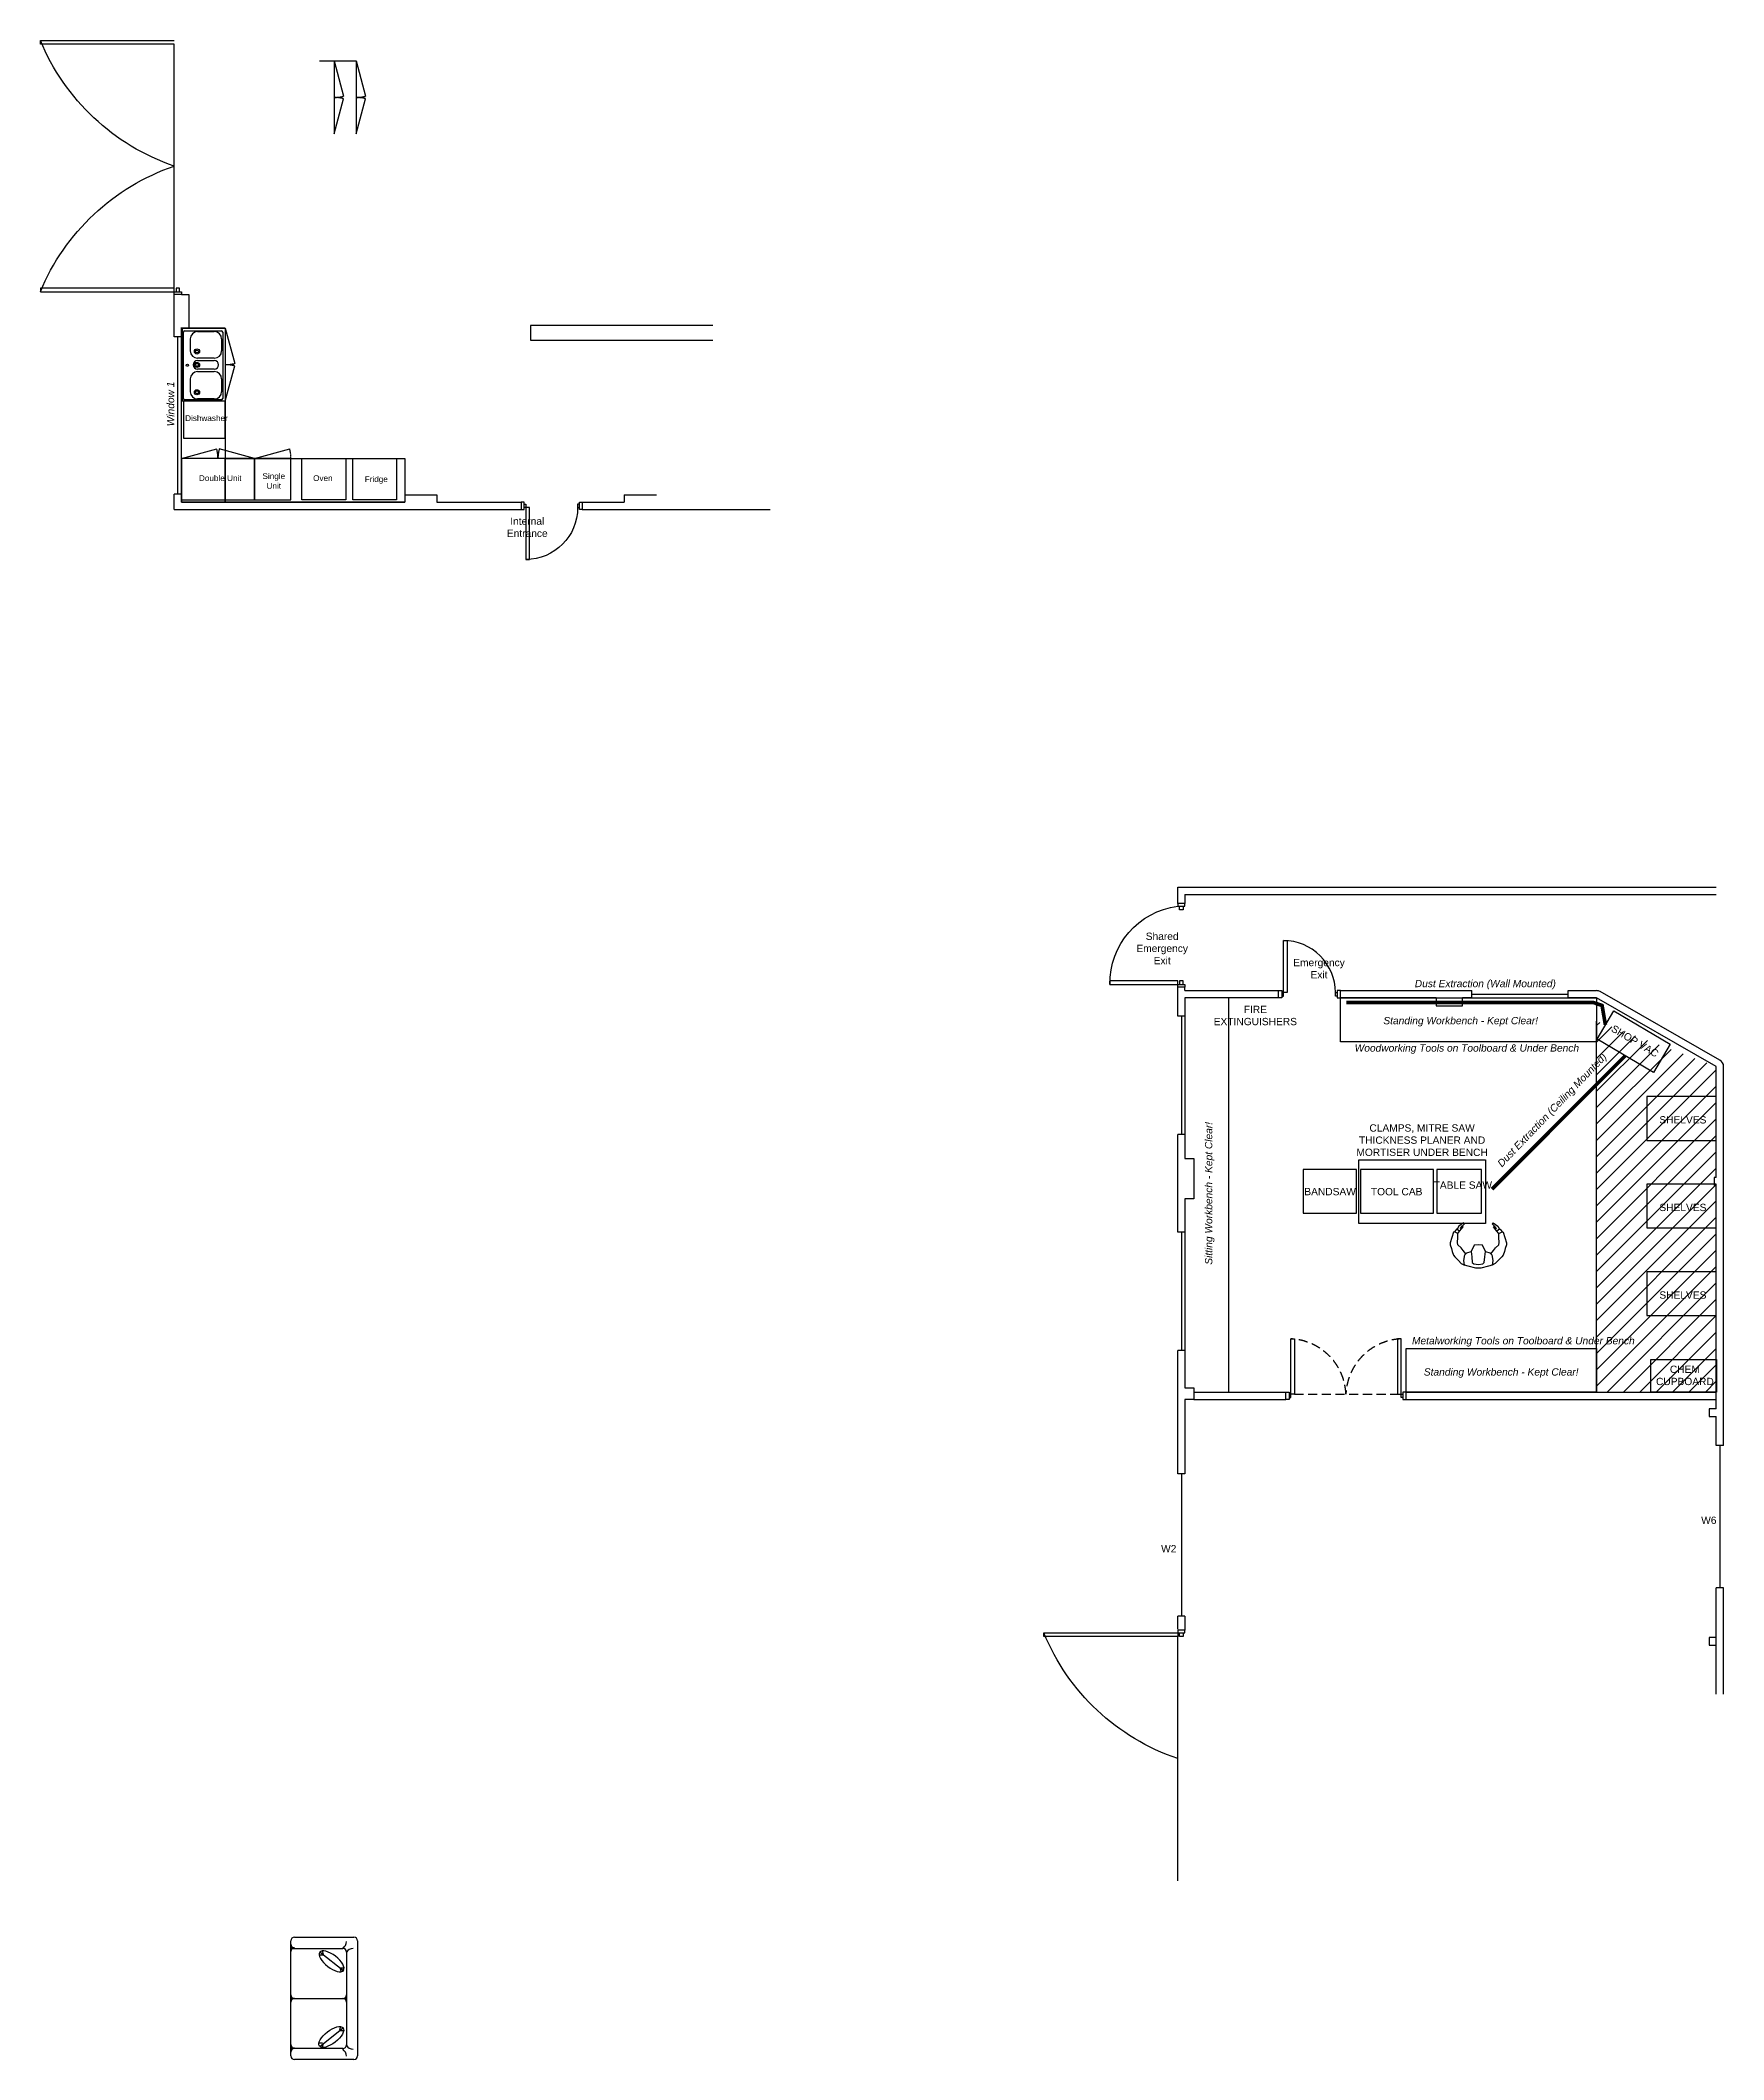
# Model space of a CAD drawing. Extents: x 174723 to 417084, y 13529 to 78714.
# Drawn here: x 376126 to 399188, y 25441 to 53100 of the extents above; entities that cross this region are included whole.
import ezdxf

# ---------------------------------------------------------------- set-up
doc = ezdxf.new("R2010")
doc.units = 0
doc.linetypes.add('DASHED2', pattern=[0.375, 0.25, -0.125])
doc.linetypes.add('HIDDEN', pattern=[0.375, 0.25, -0.125])
doc.layers.get('0').update_dxf_attribs({"linetype": 'CONTINUOUS'})
for name, color, linetype in [('230-FITTINGS', 1, 'CONTINUOUS'), ('240-PLUMBING', 1, 'CONTINUOUS'), ('F-3', 3, 'CONTINUOUS'), ('ROOM_TEXT', 1, 'CONTINUOUS'), ('TIMBER', 2, 'CONTINUOUS'), ('VERIFIED_DIMENSIONS', 6, 'CONTINUOUS'), ('WALLS', 7, 'CONTINUOUS'), ('WINDOWS', 5, 'CONTINUOUS')]:
    doc.layers.add(name, color=color, linetype=linetype)
doc.styles.add('ROOM_TEXT', font='arial.ttf')

# ---------------------------------------------------------------- blocks, each defined once
blk = doc.blocks.new('A$C6F104416')
for p, q in [((106, 146), (57, 120)), ((93, 86), (132, 112)), ((677, 86), (639, 112)), ((665, 146), (713, 120))]:
    blk.add_line(p, q)
for points in [[(213, 424), (179, 377), (149, 341), (104, 302), (98, 270), (103, 201), (106, 146), (134, 109), (178, 53), (171, 47), (136, 77), (167, 39), (197, 14), (180, 0), (119, 45), (93, 86), (85, 85), (57, 120), (47, 128), (1, 273), (0, 299), (16, 349), (25, 391), (44, 443), (64, 466), (114, 517), (153, 555), (195, 578)], [(288, 390), (228, 410), (200, 435), (188, 515), (195, 578), (245, 593), (353, 618), (385, 620), (418, 618), (525, 593), (575, 578), (583, 515), (570, 435), (543, 410), (483, 390)], [(558, 424), (591, 377), (622, 341), (666, 302), (672, 270), (668, 201), (665, 146), (637, 109), (592, 53), (599, 47), (634, 77), (603, 39), (574, 14), (590, 0), (652, 45), (677, 86), (685, 85), (713, 120), (724, 128), (770, 273), (770, 299), (754, 349), (745, 391), (726, 443), (707, 466), (657, 517), (618, 555), (575, 578)]]:
    blk.add_lwpolyline(points)
blk.add_lwpolyline([(443, 305), (483, 390), (478, 428), (475, 463), (468, 540), (445, 560), (385, 570), (325, 560), (303, 540), (295, 463), (293, 428), (288, 390), (328, 305), (385, 299)], close=True)
blk = doc.blocks.new('SINGLE_DOOR')
at = {"linetype": 'CONTINUOUS'}
for points in [[(38233, 49540), (38233, 49578), (38333, 49578), (38333, 49540)], [(38258, 49540), (38258, 49516), (38308, 49516), (38308, 49540)], [(38233, 48781), (38233, 48743), (38333, 48743), (38333, 48781)], [(38258, 48781), (38258, 48806), (38308, 48806), (38308, 48781)]]:
    blk.add_lwpolyline(points, close=True, dxfattribs=at)
blk.add_lwpolyline([(38308, 49466), (38308, 49516), (39018, 49516), (39018, 49466)], close=True)
blk.add_arc((38308, 49516), 710, 270, 360)
blk = doc.blocks.new('DOUBLE_UNIT')
at = {"layer": '230-FITTINGS'}
for p, q in [((117380, 54836), (117863, 54965)), ((118380, 54836), (117897, 54965))]:
    blk.add_line(p, q, dxfattribs=at)
blk.add_lwpolyline([(117380, 54266), (118380, 54266), (118380, 54836), (117380, 54836), (117380, 54266)], dxfattribs=at)
at = {"layer": '230-FITTINGS', "color": 6, "linetype": 'DASHED2'}
for centre, start, end in [((117380, 54836), 0, 15), ((118380, 54836), 165, 180)]:
    blk.add_arc(centre, 500, start, end, dxfattribs=at)
blk = doc.blocks.new('SINGLE_UNIT')
at = {"layer": '230-FITTINGS'}
for p, q in [((117283, 60465), (117766, 60595)), ((117783, 59895), (117783, 60465))]:
    blk.add_line(p, q, dxfattribs=at)
for points in [[(117783, 60465), (117283, 60465), (117283, 59895)], [(117283, 59895), (117783, 59895)]]:
    blk.add_lwpolyline(points, dxfattribs=at)
at = {"layer": '230-FITTINGS', "color": 6, "linetype": 'DASHED2'}
blk.add_arc((117283, 60465), 500, 0, 15, dxfattribs=at)
at = {"layer": 'ROOM_TEXT', "insert": (117548, 60262), "char_height": 80, "width": 785.2, "attachment_point": 2, "style": 'ROOM_TEXT'}
blk.add_mtext('Single \\PUnit', dxfattribs=at)
blk = doc.blocks.new('SHELVING')
at = {"layer": 'WALLS'}
blk.add_lwpolyline([(139917, 53052), (140517, 53052), (140517, 54002), (139917, 54002)], close=True, dxfattribs=at)
at = {"layer": 'ROOM_TEXT', "insert": (140186, 53544), "char_height": 100, "width": 785.2, "attachment_point": 2, "rotation": 90, "style": 'ROOM_TEXT'}
blk.add_mtext('SHELVES', dxfattribs=at)
blk = doc.blocks.new('CHEMICAL_CUPBOARD')
at = {"layer": 'WALLS', "color": 2}
blk.add_lwpolyline([(124652, 50866), (125552, 50866), (125552, 50416), (124652, 50416)], close=True, dxfattribs=at)
at = {"layer": 'ROOM_TEXT', "insert": (125121, 50780), "char_height": 100, "width": 785.2, "attachment_point": 2, "style": 'ROOM_TEXT'}
blk.add_mtext('CHEM CUPBOARD', dxfattribs=at)
blk = doc.blocks.new('TOOL_CAB')
at = {"layer": 'WALLS'}
blk.add_lwpolyline([(125224, 50334), (126224, 50334), (126224, 50934), (125224, 50934)], close=True, dxfattribs=at)
at = {"layer": 'ROOM_TEXT', "insert": (125718, 50680), "char_height": 100, "width": 785.2, "attachment_point": 2, "style": 'ROOM_TEXT'}
blk.add_mtext('TOOL CAB', dxfattribs=at)

msp = doc.modelspace()

# ---------------------------------------------------------------- hatches: boundary and pattern name
at = {"layer": 'WALLS'}
h = msp.add_hatch(dxfattribs=at)
h.set_pattern_fill('ANSI31', color=256, scale=50)
h.set_pattern_definition([(45, (255609.26, -14452.65), (-112.2532, 112.2532), [])])
h.paths.add_polyline_path([(399088.295, 39043.27), (397448.295, 39665.196), (397448.295, 34583.27), (399088.295, 34583.27)])

# ---------------------------------------------------------------- linework, layer by layer
at = {"linetype": 'HIDDEN', "ltscale": 500}
msp.add_line((393308.295, 34558.27), (394718.295, 34558.27), dxfattribs=at)
at = {"linetype": 'CONTINUOUS'}
for points in [[(391808.295, 41238.811), (391808.295, 41276.811), (391708.295, 41276.811), (391708.295, 41238.811)], [(391783.295, 41238.811), (391783.295, 41188.811), (391733.295, 41188.811), (391733.295, 41238.811)], [(391708.294, 40168.055), (391708.294, 40218.055), (390780.594, 40218.055), (390780.594, 40168.055)], [(391808.295, 40168.055), (391808.295, 40130.055), (391708.294, 40130.055), (391708.294, 40168.055)], [(391783.294, 40168.055), (391783.294, 40218.055), (391733.294, 40218.055), (391733.294, 40168.055)], [(393133.795, 39983.89), (393088.295, 39983.89), (393088.295, 40083.89), (393133.795, 40083.89)], [(393133.795, 40008.89), (393158.295, 40008.89), (393158.295, 40058.89), (393133.795, 40058.89)], [(393892.795, 40008.89), (393868.295, 40008.89), (393868.295, 40058.89), (393892.795, 40058.89)], [(393892.795, 39983.89), (393938.295, 39983.89), (393938.295, 40083.89), (393892.795, 40083.89)], [(393233.795, 34483.27), (393188.295, 34483.27), (393188.295, 34583.27), (393233.795, 34583.27)], [(394792.795, 34483.27), (394838.295, 34483.27), (394838.295, 34583.27), (394792.795, 34583.27)], [(393233.795, 34508.27), (393258.295, 34508.27), (393258.295, 34558.27), (393233.795, 34558.27)], [(394792.795, 34508.27), (394768.295, 34508.27), (394768.295, 34558.27), (394792.795, 34558.27)]]:
    msp.add_lwpolyline(points, close=True, dxfattribs=at)
for points in [[(393208.294, 40058.89), (393158.295, 40058.89), (393158.295, 40768.89), (393208.294, 40768.89)], [(393308.295, 34558.27), (393258.295, 34558.27), (393258.295, 35313.27), (393308.295, 35313.27)], [(394718.295, 34558.27), (394768.295, 34558.27), (394768.295, 35313.27), (394718.295, 35313.27)]]:
    msp.add_lwpolyline(points, close=True)
at = {"linetype": 'CONTINUOUS', "extrusion": (0, 0, -1)}
msp.add_arc((-391839.632, 40187.764), 1059.221, 358.9338277, 82.8773302, dxfattribs=at)
msp.add_arc((393158.295, 40058.89), 710, 359.9999731, 89.9999969)
at = {"linetype": 'HIDDEN', "ltscale": 500}
for centre, start, end in [((393224.754, 34524.729), 2.4356259, 87.564346), ((394801.836, 34524.729), 92.435654, 177.5643741)]:
    msp.add_arc(centre, 789.254, start, end, dxfattribs=at)
at = {"layer": '230-FITTINGS'}
for p, q in [((379951.45, 52818.426), (380451.45, 52818.426)), ((379951.45, 52818.426), (380151.45, 52818.426)), ((380151.45, 52818.426), (380151.45, 51818.426)), ((380151.45, 52818.426), (380280.86, 52335.463)), ((380451.45, 52818.426), (380580.86, 52335.463)), ((380451.45, 52818.426), (380451.45, 51818.426)), ((380151.45, 51818.426), (380280.86, 52301.389)), ((380451.45, 51818.426), (380580.86, 52301.389)), ((378659.016, 49158.261), (378049.523, 49158.261)), ((378249.523, 49158.261), (378049.523, 49158.261)), ((378659.016, 49158.261), (378788.425, 48675.298)), ((378659.016, 48158.261), (378788.425, 48641.224)), ((378639.523, 48158.261), (378069.523, 48158.261))]:
    msp.add_line(p, q, dxfattribs=at)
for points in [[(378087.71, 48153.388), (378087.71, 47653.388), (378657.71, 47653.388)], [(378657.71, 47653.388), (378657.71, 48153.388)], [(379709.756, 47374.933), (380309.756, 47374.933), (380309.756, 46804.933), (379709.756, 46804.933), (379709.756, 47374.933)], [(380407.16, 47374.933), (381007.16, 47374.933), (381007.16, 46804.933), (380407.16, 46804.933), (380407.16, 47374.933)]]:
    msp.add_lwpolyline(points, dxfattribs=at)
at = {"layer": '230-FITTINGS', "color": 6, "linetype": 'DASHED2'}
for centre, start, end in [((380151.45, 52818.426), 270, 285), ((380151.45, 51818.426), 75, 90), ((380451.45, 52818.426), 270, 285), ((380451.45, 51818.426), 75, 90), ((378659.016, 49158.261), 270, 285), ((378659.016, 48158.261), 75, 90)]:
    msp.add_arc(centre, 500, start, end, dxfattribs=at)
at = {"layer": '240-PLUMBING'}
for p, q in [((378049.523, 49158.261), (378659.016, 49158.261)), ((378069.523, 49158.261), (378069.523, 48158.261)), ((378084.523, 48195.375), (378084.523, 49103.261)), ((378104.523, 49123.261), (378604.016, 49123.261)), ((378179.523, 49010.89), (378179.523, 48847.092)), ((378279.523, 49110.89), (378509.016, 49110.89)), ((378609.016, 49010.89), (378609.016, 48847.092)), ((378624.016, 49103.261), (378624.016, 48195.375)), ((378659.016, 49158.261), (378659.016, 48158.261)), ((378659.016, 49158.261), (378659.016, 48158.261)), ((378509.016, 48747.092), (378279.523, 48747.092)), ((378279.523, 48714.502), (378509.016, 48714.502)), ((378179.523, 48463.824), (378179.523, 48288.257)), ((378509.016, 48597.586), (378279.523, 48597.586)), ((378279.523, 48563.824), (378509.016, 48563.824)), ((378609.016, 48463.824), (378609.016, 48288.257)), ((378659.016, 48158.261), (378069.523, 48158.261)), ((378604.016, 48175.375), (378104.523, 48175.375)), ((378509.016, 48188.257), (378279.523, 48188.257))]:
    msp.add_line(p, q, dxfattribs=at)
for centre, radius in [((378271.523, 48839.092), 35), ((378271.523, 48654.795), 35), ((378271.523, 48839.092), 20), ((378139.523, 48650.582), 15), ((378271.523, 48654.795), 20), ((378271.523, 48280.257), 35), ((378271.523, 48280.257), 20)]:
    msp.add_circle(centre, radius, dxfattribs=at)
for centre, radius, start, end in [((378104.523, 49103.261), 20, 90, 180), ((378279.523, 49010.89), 100, 90, 180), ((378509.016, 49010.89), 100, 0, 90), ((378604.016, 49103.261), 20, 0, 90), ((378279.523, 48847.092), 100, 180, 270), ((378279.523, 48656.044), 58.458, 90, 270), ((378509.016, 48847.092), 100, 270, 0), ((378509.016, 48656.044), 58.458, 270, 90), ((378279.523, 48463.824), 100, 90, 180), ((378509.016, 48463.824), 100, 0, 90), ((378104.523, 48195.375), 20, 180, 270), ((378279.523, 48288.257), 100, 180, 270), ((378509.016, 48288.257), 100, 270, 0), ((378604.016, 48195.375), 20, 270, 0)]:
    msp.add_arc(centre, radius, start, end, dxfattribs=at)
at = {"layer": 'F-3'}
for p, q in [((379608.645, 27117.255), (380421.445, 27117.255)), ((379557.845, 25491.655), (379557.845, 27066.455)), ((379557.845, 27023.161), (379557.845, 26921.561)), ((379608.645, 26972.361), (379557.845, 26972.361)), ((379608.645, 26972.361), (379557.845, 26972.361)), ((379557.845, 26964.855), (380269.045, 26964.855)), ((379997.147, 26870.996), (379948.565, 26872.433)), ((379958.053, 26914.924), (380281.615, 26654.866)), ((380004.884, 26880.818), (379992.112, 26927.713)), ((380319.845, 26914.055), (380319.845, 25644.055)), ((380472.245, 27066.455), (380472.245, 25491.655)), ((380233.44, 26687.125), (380246.769, 26640.384)), ((380241.06, 26697.037), (380289.656, 26696.179)), ((379557.845, 26329.855), (379557.845, 26228.255)), ((379557.845, 26279.055), (380319.845, 26279.055)), ((379608.645, 26279.055), (379557.845, 26279.055)), ((379608.645, 26279.055), (379557.845, 26279.055)), ((380269.045, 26279.055), (380319.845, 26279.055)), ((380269.045, 26279.055), (380319.845, 26279.055)), ((380319.845, 26329.855), (380319.845, 26228.255)), ((379953.795, 25622.474), (380277.358, 25882.532)), ((380229.183, 25850.274), (380242.512, 25897.014)), ((380236.802, 25840.361), (380285.398, 25841.219)), ((379557.845, 25544.624), (379557.845, 25646.224)), ((379608.645, 25595.424), (379557.845, 25595.424)), ((379608.645, 25595.424), (379557.845, 25595.424)), ((380269.045, 25593.255), (379557.845, 25593.255)), ((379992.89, 25666.402), (379944.307, 25664.965)), ((380000.627, 25656.58), (379987.855, 25609.685)), ((380421.445, 25440.855), (379608.645, 25440.855))]:
    msp.add_line(p, q, dxfattribs=at)
for centre, radius, start, end in [((379608.645, 27066.455), 50.8, 90, 180), ((380421.445, 27066.455), 50.8, 0, 90), ((379608.645, 27023.161), 50.8, 180, 270), ((379608.645, 26921.561), 50.8, 90, 180), ((380184.668, 27072.704), 136.933, 308.0383235, 353.356784), ((380269.045, 26914.055), 50.8, 0, 90), ((380410.337, 26855.031), 108.041, 90.1326249, 146.8852648), ((379608.645, 26329.855), 50.8, 180, 270), ((379608.645, 26228.255), 50.8, 90, 180), ((380269.045, 26329.855), 50.8, 270, 0), ((380269.045, 26228.255), 50.8, 0, 90), ((379608.645, 25646.224), 50.8, 180, 270), ((379608.645, 25544.624), 50.8, 90, 180), ((379608.645, 25491.655), 50.8, 180, 270), ((380269.045, 25644.055), 50.8, 270, 0), ((380184.668, 25473.969), 136.933, 6.643216, 51.9616765), ((380410.337, 25691.642), 108.041, 213.1147352, 269.8673751), ((380421.445, 25491.655), 50.8, 270, 0)]:
    msp.add_arc(centre, radius, start, end, dxfattribs=at)
at = {"layer": 'F-3', "extrusion": (0, 0, -1)}
msp.add_ellipse((380115.577, 26787.027), major_axis=(-162.145, 124.898), ratio=0.42932597, dxfattribs=at)
at = {"layer": 'F-3'}
msp.add_ellipse((380111.319, 25750.371), major_axis=(-162.145, -124.898), ratio=0.42932597, dxfattribs=at)
for p in [(379557.845, 26966.642), (379557.845, 26273.336), (380319.845, 26273.336), (379557.845, 25601.143)]:
    msp.add_point(p, dxfattribs=at)
at = {"layer": 'ROOM_TEXT'}
for p, q in [((376125.68, 53050.261), (376125.68, 53100.261)), ((376125.68, 53100.261), (377959.015, 53100.261)), ((377959.016, 53050.261), (376125.68, 53050.261)), ((377959.016, 49706.261), (377959.015, 53050.261)), ((377959.016, 49706.261), (376125.68, 49706.262)), ((376125.68, 49706.262), (376125.68, 49656.262)), ((376125.68, 49656.262), (377959.015, 49656.261)), ((377959.015, 49656.261), (377959.016, 49706.261)), ((377959.015, 49618.261), (377959.015, 49656.261)), ((377959.015, 49656.261), (378059.016, 49656.261)), ((378059.016, 49618.261), (377959.015, 49618.261)), ((377984.016, 49706.261), (377984.015, 49656.261)), ((377984.015, 49656.261), (378034.015, 49656.261)), ((378034.016, 49706.261), (377984.016, 49706.261)), ((378034.015, 49656.261), (378034.016, 49706.261)), ((378059.016, 49656.261), (378059.016, 49618.261)), ((389874.958, 31285.269), (391708.294, 31285.27)), ((389874.958, 31235.269), (389874.958, 31285.269)), ((391808.295, 31323.27), (391708.294, 31323.27)), ((391708.294, 31323.27), (391708.294, 31285.27)), ((391708.294, 31285.27), (391808.295, 31285.27)), ((391708.294, 31285.27), (391708.294, 31235.27)), ((391733.294, 31235.27), (391733.294, 31285.27)), ((391733.294, 31285.27), (391783.294, 31285.27)), ((391783.294, 31285.27), (391783.294, 31235.27)), ((391808.295, 31285.27), (391808.295, 31323.27)), ((391708.294, 31235.27), (389874.958, 31235.269)), ((391708.294, 27891.27), (391708.294, 31235.27)), ((391783.294, 31235.27), (391733.294, 31235.27))]:
    msp.add_line(p, q, dxfattribs=at)
at = {"layer": 'ROOM_TEXT', "extrusion": (0, 0, -1)}
for centre, start, end in [((-378941.864, 54261.592), 288.8228359, 337.5898572), ((-378941.864, 48494.931), 22.4101428, 71.1771641), ((-392691.143, 32446.6), 288.8228385, 337.5898583)]:
    msp.add_arc(centre, 3046.241, start, end, dxfattribs=at)
at = {"layer": 'TIMBER'}
for points in [[(378009.016, 46884.502), (378009.016, 49039.778)], [(385339.016, 49194.933), (382839.016, 49194.933), (382839.016, 48994.933), (385339.016, 48994.933)]]:
    msp.add_lwpolyline(points, dxfattribs=at)
at = {"layer": 'VERIFIED_DIMENSIONS'}
msp.add_lwpolyline([(391928.295, 34583.27), (392408.295, 34583.27), (392408.295, 39983.89), (391808.295, 39983.89), (391808.295, 37783.27), (391928.295, 37783.27), (391928.295, 37233.27), (391868.295, 37233.27), (391808.295, 37233.27), (391808.295, 34643.27), (391928.295, 34643.27), (391928.295, 34583.27)], dxfattribs=at)
for points in [[(393938.295, 39383.89), (393938.295, 39983.89), (397448.295, 39983.89), (397448.295, 39383.889)], [(394838.296, 34583.27), (394838.296, 35183.27), (397448.295, 35183.27), (397448.295, 34583.27)]]:
    msp.add_lwpolyline(points, close=True, dxfattribs=at)
at = {"layer": 'WALLS'}
for p, q in [((377959.015, 49039.778), (377959.015, 49618.261)), ((378059.016, 49039.778), (377959.015, 49039.778)), ((378059.016, 46884.502), (377959.015, 46884.502)), ((377959.015, 46674.932), (377959.015, 46884.502)), ((381119.016, 46874.933), (381119.016, 46774.933)), ((381119.016, 46874.933), (381559.016, 46874.933)), ((381559.016, 46874.933), (381559.016, 46774.933)), ((384126.212, 46874.933), (384126.212, 46774.933)), ((384126.212, 46874.933), (384566.212, 46874.933)), ((391708.295, 41276.811), (391708.295, 41502.049)), ((391708.295, 41502.049), (399088.295, 41501.429)), ((391808.295, 41402.049), (399088.295, 41401.429)), ((391708.294, 39733.266), (391708.294, 40130.055)), ((391808.295, 40083.89), (391808.295, 40130.055)), ((391708.294, 36773.27), (391708.294, 38113.271)), ((391708.294, 33465.934), (391708.294, 35153.272)), ((393188.295, 34483.27), (393188.295, 34583.27)), ((394838.296, 34483.27), (394838.296, 34583.27)), ((399188.295, 33854.755), (399088.295, 33854.755)), ((391808.295, 33465.934), (391708.294, 33465.934)), ((399188.295, 31902.802), (399088.295, 31902.802)), ((391808.295, 31513.982), (391708.294, 31513.982)), ((391708.295, 31335.234), (391708.295, 31513.982))]:
    msp.add_line(p, q, dxfattribs=at)
for points in [[(378059.016, 49618.261), (378159.016, 49618.261), (378159.016, 49158.261), (378059.016, 49158.261)], [(378059.016, 49158.261), (378059.016, 49039.778)], [(378059.016, 49039.778), (378059.016, 49158.261), (378659.016, 49158.261), (378659.016, 46774.933), (378059.016, 46774.933), (378059.016, 49039.778)], [(378059.016, 46884.502), (378059.016, 46774.933), (381119.016, 46774.933)], [(381559.016, 46774.933), (382714.724, 46774.933)], [(383549.724, 46774.933), (384126.212, 46774.933)], [(377959.015, 46674.932), (379587.34, 46674.932)], [(379587.34, 46674.932), (382714.724, 46674.932)], [(383549.724, 46674.932), (386124.724, 46674.932)], [(391808.295, 41402.049), (391808.295, 41276.811)], [(391808.295, 40083.89), (393088.295, 40083.89)], [(393088.295, 39983.89), (391808.295, 39983.89), (391808.295, 39733.266)], [(393938.295, 40083.89), (395738.297, 40083.89)], [(395248.295, 39983.89), (393938.295, 39983.89)], [(395248.295, 39983.89), (395248.295, 39873.89), (395608.295, 39873.89), (395608.295, 39983.89)], [(395738.297, 39983.89), (395608.295, 39983.89)], [(395738.297, 39983.89), (395738.297, 40083.89)], [(397058.299, 40083.89), (397448.295, 40083.89)], [(397058.299, 39983.89), (397058.299, 40083.89)], [(397448.295, 39983.89), (397058.299, 39983.89)], [(399088.295, 39043.27), (397448.295, 39983.89), (397448.295, 39983.89)], [(399136.709, 39130.768), (397496.709, 40071.388)], [(391808.295, 39733.266), (391708.294, 39733.266)], [(397448.295, 34583.27), (397448.295, 39665.196)], [(399088.295, 37523.27), (399088.295, 39043.27)], [(399188.295, 33854.755), (399188.295, 39043.27)], [(391808.295, 38113.271), (391708.294, 38113.271)], [(391808.295, 38113.271), (391808.295, 37783.27)], [(391808.295, 37783.27), (391928.295, 37783.27), (391928.295, 37233.27), (391808.295, 37233.27)], [(399088.295, 37523.27), (399058.295, 37523.27), (399058.295, 37413.27), (399088.295, 37413.27)], [(399088.295, 34355.77), (399088.295, 37413.27)], [(391808.295, 37233.27), (391808.295, 36773.27)], [(391808.295, 36773.27), (391708.294, 36773.27)], [(391808.295, 35153.272), (391708.294, 35153.272)], [(391808.295, 35153.272), (391808.295, 34643.27)], [(391808.295, 34643.27), (391928.295, 34643.27), (391928.295, 34483.27), (391808.295, 34483.27)], [(391928.295, 34583.27), (393188.295, 34583.27)], [(394838.296, 34583.27), (399088.295, 34583.27)], [(391808.295, 34483.27), (391808.295, 33465.934)], [(391928.295, 34483.27), (393188.295, 34483.27)], [(394838.296, 34483.27), (399088.295, 34483.27)], [(399088.295, 34355.77), (398988.295, 34355.77), (398988.295, 34250.77), (399088.295, 34250.77)], [(399088.295, 33854.755), (399088.295, 34250.77)], [(399088.295, 30444.547), (399088.295, 31902.802)], [(399188.295, 30444.547), (399188.295, 31902.802)], [(391808.295, 31513.982), (391808.295, 31323.27)], [(399088.295, 31222.016), (398988.295, 31222.016), (398988.295, 31117.016), (399088.295, 31117.016)]]:
    msp.add_lwpolyline(points, dxfattribs=at)
for points in [[(378659.016, 46774.933), (378659.016, 47374.933), (381119.016, 47374.933), (381119.016, 46774.933)], [(397683.233, 39808.309), (398457.489, 39349.475), (398228.072, 38962.347), (397453.817, 39421.181)], [(393428.482, 37034.557), (394156.545, 37034.557), (394156.545, 37634.557), (393428.482, 37634.557)], [(394188.021, 37765.296), (395926.17, 37765.296), (395926.17, 36895.713), (394188.021, 36895.713)], [(395260.516, 37034.557), (395872.674, 37034.557), (395872.674, 37634.557), (395260.516, 37634.557)]]:
    msp.add_lwpolyline(points, close=True, dxfattribs=at)
at = {"layer": 'WALLS', "linetype": 'DASHED2', "ltscale": 500, "const_width": 50}
for points in [[(397568.525, 39614.745), (397522.924, 39880.161), (397407.02, 39919.865), (394021.044, 39919.865)], [(397840.944, 39191.764), (396013.711, 37363.852)]]:
    msp.add_lwpolyline(points, dxfattribs=at)
at = {"layer": 'WALLS'}
for centre, start, end in [((397448.295, 39983.89), 61.0436252, 90), ((399088.295, 39043.27), 0, 61.0436252)]:
    msp.add_arc(centre, 100, start, end, dxfattribs=at)
at = {"layer": 'WINDOWS'}
msp.add_line((395738.297, 40033.89), (397058.299, 40033.89), dxfattribs=at)
for points in [[(391758.294, 39733.266), (391758.294, 38113.271)], [(391758.294, 36773.27), (391758.294, 35153.272)], [(399138.294, 33854.755), (399138.294, 31902.802)], [(391758.294, 33465.934), (391758.294, 31513.982)]]:
    msp.add_lwpolyline(points, dxfattribs=at)

# ---------------------------------------------------------------- block references
at = {"rotation": 180}
msp.add_blockref('A$C6F104416', (396212.545, 36901.975), dxfattribs=at)
at = {"layer": 'ROOM_TEXT', "xscale": -1, "rotation": 90}
msp.add_blockref('SINGLE_DOOR', (432293.148, 85007.618), dxfattribs=at)
at = {"layer": 'WALLS'}
for name, p in [('DOUBLE_UNIT', (260679.089, -7460.835)), ('SINGLE_UNIT', (261776.208, -13090.459)), ('TOOL_CAB', (268990.631, -13299.768)), ('CHEMICAL_CUPBOARD', (273536.68, -15833.01))]:
    msp.add_blockref(name, p, dxfattribs=at)
at = {"layer": 'WALLS', "rotation": 270}
for p in [(345086.259, 178550.016), (345086.259, 177350.016), (345086.259, 176150.016)]:
    msp.add_blockref('SHELVING', p, dxfattribs=at)

# ---------------------------------------------------------------- texts
at = {"layer": 'ROOM_TEXT', "char_height": 100, "attachment_point": 2, "style": 'ROOM_TEXT'}
for s, insert, width, rotation in [('{\\fArial|b0|i1|c0|p34;Window 1}', (377858.809, 48120.239), 785.19937, 90), ('SHOP VAC', (397998.497, 39436.13), 785.19937, 329.3484858), ('{\\fArial|b0|i1|c0|p34;Dust Extraction (Ceiling Mounted)}', (396800.247, 38483.357), 3150.7645, 46.2159499), ('{\\fArial|b0|i1|c0|p34;Sitting Workbench - Kept Clear!}', (392082.266, 37307.341), 3150.7645, 90)]:
    msp.add_mtext(s, dxfattribs=dict(at, insert=insert, width=width, rotation=rotation))
at = {"layer": 'ROOM_TEXT', "attachment_point": 2, "style": 'ROOM_TEXT'}
for s, insert, char_height, width in [('Dishwasher', (378400.698, 47965.532), 80, 785.19937), ('Double Unit', (378590.15, 47144.128), 80, 785.19937), ('Oven', (379996.093, 47144.128), 80, 785.19937), ('Fridge', (380728.275, 47130.563), 80, 785.19937), ('Internal \\PEntrance', (382796.697, 46564.647), 100, 785.19937), ('Shared Emergency Exit', (391495.697, 40878.851), 100, 785.19937), ('Emergency Exit', (393644.772, 40518.758), 100, 785.19937), ('{\\fArial|b0|i1|c0|p34;Dust Extraction (Wall Mounted)}', (395923.451, 40231.227), 100, 3150.7645), ('FIRE\\PEXTINGUISHERS', (392772.143, 39877.062), 100, 785.19937), ('{\\fArial|b0|i1|c0|p34;Standing Workbench - Kept Clear!}', (395585.993, 39723.398), 100, 3150.7645), ('{\\fArial|b0|i1|c0|p34;Woodworking Tools on Toolboard & Under Bench}', (395670.282, 39348.571), 100, 3150.7645), ('CLAMPS, MITRE SAW\\PTHICKNESS PLANER AND MORTISER UNDER BENCH', (395056.819, 38252.703), 100, 1934.08639), ('BANDSAW', (393796.481, 37380.703), 100, 785.19937), ('TABLE SAW', (395614.872, 37469.873), 100, 785.19937), ('{\\fArial|b0|i1|c0|p34;Metalworking Tools on Toolboard & Under Bench}', (396444.135, 35338.177), 100, 3150.7645), ('{\\fArial|b0|i1|c0|p34;Standing Workbench - Kept Clear!}', (396140.463, 34910.889), 100, 3150.7645), ('W6', (398985.664, 32878.778), 100, 785.19937), ('W2', (391585.664, 32489.958), 100, 785.19937)]:
    msp.add_mtext(s, dxfattribs=dict(at, insert=insert, char_height=char_height, width=width))

doc.saveas('drawing.dxf')
